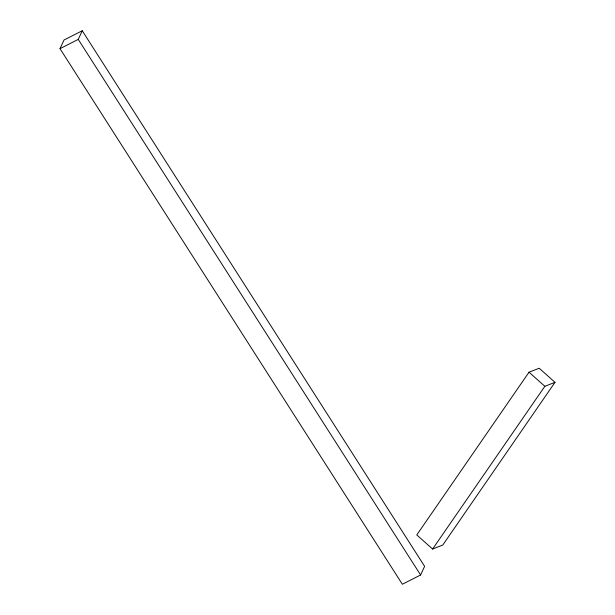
<?xml version="1.0" encoding="UTF-8"?>
<svg xmlns="http://www.w3.org/2000/svg" width="615" height="615" viewBox="0 0 615 615"><rect width="100%" height="100%" fill="white"/><g stroke="black" fill="none" stroke-linecap="round" stroke-linejoin="round"><path stroke-width="0.92" d="M60.001 48.67L63.998 40.013L82.249 30.75L424.611 566.33L420.614 574.987L402.356 584.25L60.001 48.67L78.251 39.398L82.249 30.75M529.023 372.206L416.786 534.927L432.606 549.034L442.769 545.051L554.999 382.33L539.186 368.231L529.023 372.206L544.844 386.305L554.999 382.33M432.606 549.034L544.844 386.305M78.251 39.398L420.614 574.987"/></g></svg>
